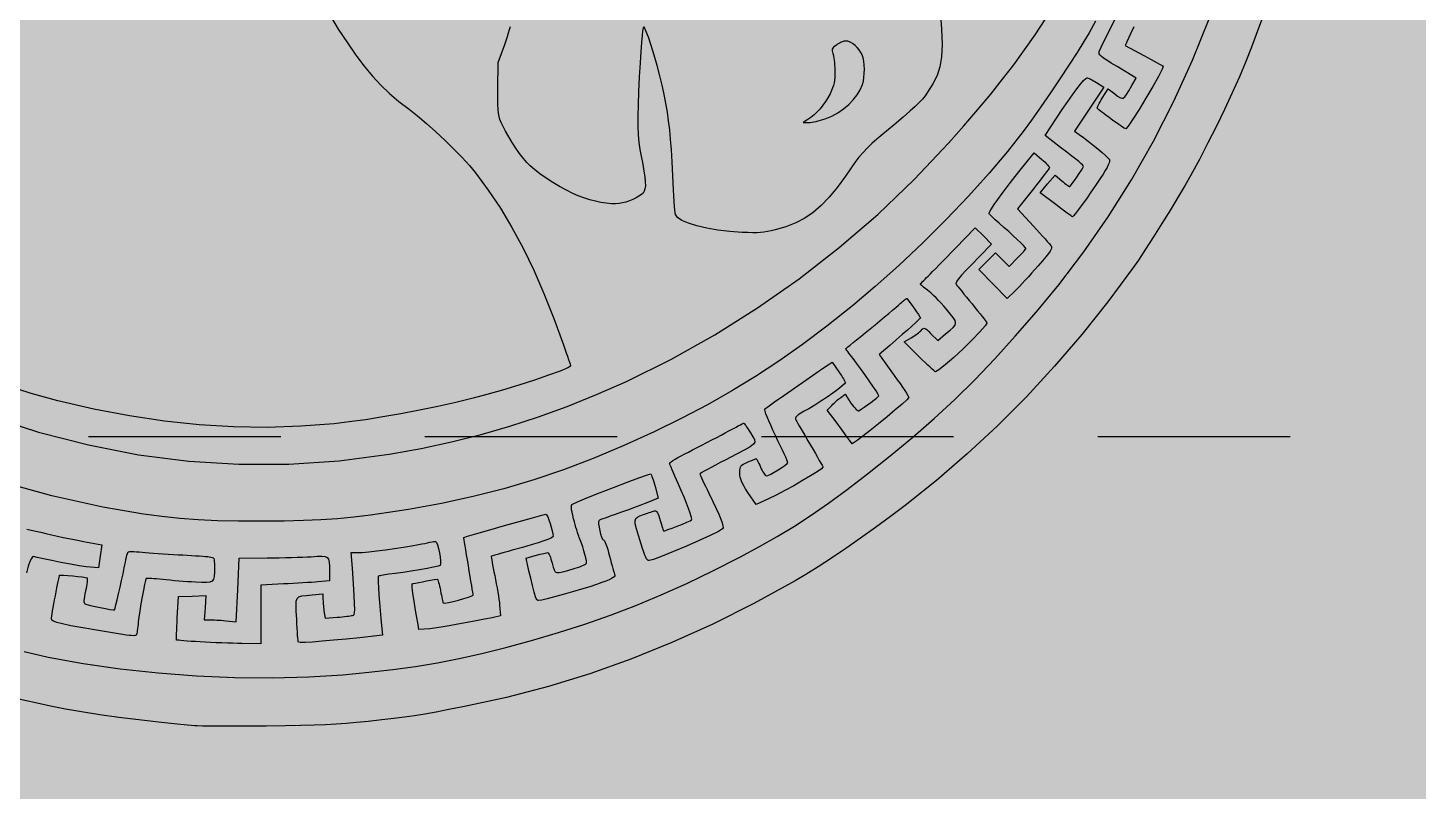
# Model space of a CAD drawing. Header units: inches. Extents: x 0.5 to 16.5, y 0.5 to 10.5.
# Drawn here: x 9.9411 to 10.375, y 8.3894 to 8.6275 of the extents above; entities that cross this region are included whole.
import ezdxf

# ---------------------------------------------------------------- set-up
doc = ezdxf.new("R2010")
doc.units = ezdxf.units.IN
doc.header["$MEASUREMENT"] = 0
for name, color, linetype in [('A-ELEV-FILL', 7, 'Continuous'), ('A-ELEV-HIDN', 7, 'Continuous'), ('A-ELEV-SIGN', 7, 'Continuous')]:
    doc.layers.add(name, color=color, linetype=linetype)

# ---------------------------------------------------------------- blocks, each defined once
blk = doc.blocks.new('THA_MARK')
at = {"layer": 'A-ELEV-SIGN'}
for points in [[(0.45608, -0.1657), (0.45378, -0.17222), (0.45163, -0.17796), (0.44906, -0.18439), (0.44611, -0.19132), (0.44286, -0.19862), (0.43935, -0.20615), (0.43566, -0.21378), (0.43184, -0.22138), (0.42796, -0.22882), (0.42408, -0.23597), (0.42152, -0.24046), (0.41835, -0.24582), (0.41476, -0.25173), (0.41095, -0.25788), (0.40713, -0.26393), (0.4035, -0.26957), (0.40026, -0.27447), (0.39761, -0.27832), (0.38637, -0.2935), (0.37456, -0.3083), (0.36222, -0.32264), (0.34941, -0.33648), (0.33617, -0.34978), (0.32256, -0.36246), (0.30863, -0.37448), (0.29442, -0.38579), (0.28771, -0.39082), (0.28089, -0.39582), (0.27407, -0.40068), (0.26739, -0.40532), (0.26095, -0.40966), (0.25489, -0.41362), (0.24933, -0.4171), (0.24438, -0.42001), (0.22564, -0.43028), (0.20701, -0.4396), (0.18843, -0.448), (0.16984, -0.45551), (0.15119, -0.46215), (0.13242, -0.46794), (0.11347, -0.47291), (0.09427, -0.47708), (0.08729, -0.47844), (0.08142, -0.47953), (0.07632, -0.48043), (0.07165, -0.48118), (0.06707, -0.48184), (0.06225, -0.48245), (0.05685, -0.48307), (0.05054, -0.48376), (0.04532, -0.4843), (0.04058, -0.48473), (0.03601, -0.48507), (0.03128, -0.48532), (0.02607, -0.48552), (0.02006, -0.48566), (0.01293, -0.48577), (0.00435, -0.48586), (-0.00155, -0.48588), (-0.0072, -0.4859), (-0.01247, -0.48591), (-0.01721, -0.4859), (-0.0213, -0.48589), (-0.0246, -0.48587), (-0.02697, -0.48583), (-0.02828, -0.48579), (-0.02828, -0.48579), (-0.03605, -0.48508), (-0.04457, -0.48417), (-0.05349, -0.48312), (-0.06251, -0.48195), (-0.07128, -0.48072), (-0.07947, -0.47947), (-0.08676, -0.47825), (-0.09282, -0.47708), (-0.11212, -0.47275)], [(0.31034, -0.16117), (0.31095, -0.16978), (0.31114, -0.17668), (0.31088, -0.18224), (0.31012, -0.18683), (0.30884, -0.1908), (0.307, -0.19454), (0.30457, -0.1984), (0.30344, -0.19999), (0.30224, -0.20149), (0.3008, -0.20306), (0.29896, -0.20485), (0.29655, -0.20702), (0.2934, -0.20971), (0.28936, -0.2131), (0.28426, -0.21733), (0.28157, -0.21959), (0.27924, -0.22167), (0.27716, -0.22367), (0.27525, -0.2257), (0.2734, -0.22788), (0.27152, -0.23031), (0.26949, -0.23312), (0.26722, -0.2364), (0.2635, -0.24158), (0.2599, -0.246), (0.25632, -0.24975), (0.25266, -0.25288), (0.24882, -0.25548), (0.24472, -0.25761), (0.24025, -0.25935), (0.23532, -0.26077), (0.23348, -0.26121), (0.23183, -0.26155), (0.23027, -0.26181), (0.2287, -0.26197), (0.22703, -0.26207), (0.22516, -0.26208), (0.223, -0.26204), (0.22045, -0.26193), (0.21479, -0.26152), (0.20937, -0.26086), (0.20434, -0.26), (0.19985, -0.25896), (0.19603, -0.25778), (0.19303, -0.2565), (0.19099, -0.25517), (0.19007, -0.25381), (0.18997, -0.25314), (0.18984, -0.2519), (0.1897, -0.25015), (0.18954, -0.24797), (0.18937, -0.24542), (0.18921, -0.24257), (0.18905, -0.23949), (0.18891, -0.23626), (0.18858, -0.22989), (0.18826, -0.22443), (0.18791, -0.21968), (0.1875, -0.21541), (0.18701, -0.2114), (0.18643, -0.20742), (0.18571, -0.20326), (0.18484, -0.19869), (0.18407, -0.19512), (0.18301, -0.19086), (0.18176, -0.18624), (0.18041, -0.18157), (0.17906, -0.17717), (0.1778, -0.17335), (0.17672, -0.17044), (0.17592, -0.16875)], [(0.17568, -0.16862), (0.17544, -0.16918), (0.17519, -0.1705), (0.17494, -0.17267), (0.17466, -0.17577), (0.17436, -0.17987), (0.17404, -0.18507), (0.17368, -0.19144), (0.17333, -0.19824), (0.1731, -0.20415), (0.17299, -0.20928), (0.17301, -0.21374), (0.17317, -0.21766), (0.17346, -0.22116), (0.1739, -0.22434), (0.17447, -0.22734), (0.17525, -0.231), (0.17582, -0.23414), (0.17621, -0.23678), (0.17641, -0.23898), (0.17643, -0.24077), (0.17627, -0.24219), (0.17593, -0.24328), (0.17542, -0.24409), (0.17463, -0.24482), (0.17354, -0.24556), (0.17224, -0.2463), (0.17077, -0.247), (0.1692, -0.24764), (0.1676, -0.24818), (0.16602, -0.2486), (0.16454, -0.24888), (0.16283, -0.249), (0.16085, -0.24894), (0.15865, -0.24872), (0.15626, -0.24833), (0.15375, -0.2478), (0.15117, -0.24712), (0.14856, -0.24632), (0.14598, -0.2454), (0.14345, -0.24429), (0.14059, -0.24285), (0.13752, -0.24114), (0.1344, -0.23926), (0.13136, -0.23729), (0.12853, -0.23533), (0.12605, -0.23346), (0.12408, -0.23176), (0.12264, -0.23028), (0.12106, -0.22839), (0.11938, -0.22619), (0.11767, -0.22376), (0.11599, -0.2212), (0.1144, -0.2186), (0.11296, -0.21604), (0.11175, -0.21363), (0.11101, -0.21203), (0.11045, -0.21067), (0.11005, -0.20937), (0.10978, -0.20792), (0.10962, -0.20615), (0.10953, -0.20384), (0.1095, -0.20082), (0.1095, -0.19688), (0.10957, -0.18492), (0.11262, -0.17672), (0.11327, -0.17489), (0.11386, -0.17313), (0.11438, -0.17145), (0.11482, -0.1699), (0.11518, -0.16849)], [(0.03159, -0.16059), (0.03698, -0.16969), (0.04115, -0.17602), (0.04506, -0.18161), (0.04883, -0.18657), (0.05257, -0.19102), (0.05636, -0.19508), (0.06033, -0.19886), (0.06456, -0.2025), (0.06918, -0.20609), (0.07304, -0.20912), (0.07715, -0.21257), (0.08136, -0.21631), (0.08554, -0.22022), (0.08957, -0.22417), (0.0933, -0.22803), (0.0966, -0.23166), (0.09935, -0.23495), (0.10511, -0.24274), (0.11061, -0.251), (0.11586, -0.25978), (0.1209, -0.26913), (0.12574, -0.27908), (0.13041, -0.28967), (0.13492, -0.30096), (0.1393, -0.31298), (0.13994, -0.31482), (0.14054, -0.31656), (0.14108, -0.31815), (0.14155, -0.31956), (0.14194, -0.32075), (0.14224, -0.32167), (0.14243, -0.32228), (0.14249, -0.32255), (0.14122, -0.32338), (0.13772, -0.32482), (0.13251, -0.32672), (0.12609, -0.3289), (0.11895, -0.3312), (0.1116, -0.33346), (0.10453, -0.33552), (0.09826, -0.3372), (0.09042, -0.33908), (0.08222, -0.3409), (0.07385, -0.34262), (0.06546, -0.34422), (0.05724, -0.34566), (0.04933, -0.34691), (0.04192, -0.34794), (0.03517, -0.34873), (0.02005, -0.3499), (0.00481, -0.35037), (-0.01057, -0.35014), (-0.02611, -0.34919), (-0.04184, -0.34754), (-0.05776, -0.34517), (-0.0739, -0.34209), (-0.09028, -0.33829), (-0.10244, -0.33496), (-0.11452, -0.3311)], [(-0.1219, -0.34511), (-0.0991, -0.35249), (-0.07634, -0.35838), (-0.05359, -0.36278), (-0.03086, -0.36569), (-0.00812, -0.36712), (0.01463, -0.36706), (0.03739, -0.36552), (0.06019, -0.36251), (0.07462, -0.35991), (0.08845, -0.35698), (0.10183, -0.35366), (0.11493, -0.3499), (0.12792, -0.34566), (0.14096, -0.34088), (0.15423, -0.33552), (0.16788, -0.32951), (0.18805, -0.31959), (0.20791, -0.30846), (0.22735, -0.29623), (0.24624, -0.28298), (0.26447, -0.26879), (0.28192, -0.25377), (0.29846, -0.23798), (0.314, -0.22154), (0.32106, -0.21356), (0.32742, -0.20617), (0.33322, -0.1992), (0.33859, -0.19249), (0.34364, -0.18588), (0.34851, -0.1792), (0.35333, -0.17228), (0.35823, -0.16497)], [(0.3808, -0.16606), (0.37788, -0.17136), (0.37555, -0.1753), (0.37244, -0.18029), (0.36873, -0.18604), (0.36462, -0.19228), (0.3603, -0.1987), (0.35595, -0.20503), (0.35176, -0.21097), (0.34793, -0.21624), (0.3409, -0.22529), (0.33254, -0.23514), (0.32314, -0.24552), (0.31299, -0.25614), (0.30236, -0.2667), (0.29155, -0.27693), (0.28083, -0.28653), (0.27049, -0.29521), (0.25878, -0.30444), (0.2477, -0.31277), (0.23699, -0.32034), (0.22641, -0.32732), (0.21572, -0.33386), (0.20467, -0.3401), (0.19301, -0.34622), (0.18049, -0.35236), (0.16641, -0.35879), (0.15271, -0.36454), (0.13923, -0.36966), (0.12578, -0.37419), (0.11219, -0.3782), (0.0983, -0.38174), (0.08392, -0.38485), (0.06889, -0.3876), (0.05983, -0.38906), (0.05166, -0.39023), (0.04405, -0.39116), (0.03667, -0.39186), (0.02916, -0.39236), (0.0212, -0.3927), (0.01244, -0.39289), (0.00254, -0.39297), (-0.00822, -0.39292), (-0.01781, -0.39272), (-0.02657, -0.39233), (-0.03485, -0.39172), (-0.04299, -0.39087), (-0.05132, -0.38973), (-0.06018, -0.38829), (-0.06991, -0.38651), (-0.093, -0.38147), (-0.11532, -0.37526)], [(-0.10555, -0.45213), (-0.09463, -0.4546), (-0.0787, -0.45748), (-0.06198, -0.45986), (-0.04475, -0.46171), (-0.0273, -0.46303), (-0.0099, -0.46379), (0.00716, -0.46398), (0.02361, -0.46358), (0.03916, -0.46258), (0.03916, -0.46258), (0.05095, -0.46147), (0.06183, -0.46024), (0.0721, -0.45882), (0.08205, -0.45716), (0.09199, -0.45521), (0.10222, -0.45291), (0.11303, -0.45022), (0.12473, -0.44706), (0.13702, -0.44349), (0.14893, -0.43968), (0.16057, -0.4356), (0.17207, -0.43118), (0.18357, -0.42639), (0.1952, -0.42116), (0.20709, -0.41545), (0.21936, -0.40921), (0.22821, -0.40449), (0.23635, -0.39989), (0.24409, -0.3952), (0.25174, -0.39022), (0.25961, -0.38473), (0.268, -0.37855), (0.27723, -0.37145), (0.2876, -0.36323), (0.29786, -0.35481), (0.30757, -0.34638), (0.31689, -0.33777), (0.32602, -0.3288), (0.33512, -0.31929), (0.34438, -0.30905), (0.35398, -0.29792), (0.3641, -0.28571), (0.37556, -0.27083), (0.3866, -0.25489), (0.39713, -0.23805), (0.40706, -0.22049), (0.41631, -0.20235), (0.42479, -0.1838), (0.43241, -0.165)], [(0.39813, -0.16869), (0.39666, -0.17186), (0.39427, -0.17723), (0.40268, -0.18173), (0.40439, -0.18263), (0.40599, -0.18349), (0.40746, -0.18429), (0.40877, -0.18499), (0.40986, -0.18558), (0.41071, -0.18605), (0.41128, -0.18637), (0.41153, -0.18651), (0.41105, -0.18792), (0.40933, -0.19124), (0.40674, -0.19581), (0.40369, -0.201), (0.40055, -0.20615), (0.39771, -0.21062), (0.39556, -0.21376), (0.39449, -0.21494), (0.39424, -0.21485), (0.39376, -0.2146), (0.39311, -0.21419), (0.39229, -0.21366), (0.39133, -0.21302), (0.39028, -0.21228), (0.38914, -0.21146), (0.38796, -0.21059), (0.38796, -0.21059), (0.38679, -0.2097), (0.38567, -0.20886), (0.38464, -0.20807), (0.38372, -0.20737), (0.38294, -0.20676), (0.38231, -0.20627), (0.38188, -0.20592), (0.38165, -0.20573), (0.3816, -0.20554), (0.38167, -0.2052), (0.38183, -0.20472), (0.38209, -0.20413), (0.38243, -0.20345), (0.38284, -0.20269), (0.38331, -0.20187), (0.38383, -0.20102), (0.38658, -0.19688), (0.38949, -0.19906), (0.39084, -0.20008), (0.39187, -0.20078), (0.39269, -0.20111), (0.3934, -0.20102), (0.39411, -0.20044), (0.39493, -0.19934), (0.39596, -0.19767), (0.39732, -0.19536), (0.3992, -0.19195), (0.39057, -0.18673), (0.38791, -0.18512), (0.38587, -0.18385), (0.38437, -0.18285), (0.38334, -0.18207), (0.38271, -0.18145), (0.38241, -0.18092), (0.38238, -0.18043), (0.38252, -0.17991), (0.3834, -0.17794), (0.38523, -0.17414), (0.38768, -0.16915), (0.39044, -0.16362)], [(-0.10429, -0.39656), (-0.10237, -0.39698), (-0.10027, -0.39745), (-0.09804, -0.39797), (-0.09567, -0.39853), (-0.09312, -0.39912), (-0.09048, -0.3997), (-0.08782, -0.40028), (-0.08523, -0.40083), (-0.08279, -0.40132), (-0.08058, -0.40176), (-0.07868, -0.4021), (-0.07027, -0.4037), (-0.07107, -0.40885), (-0.07186, -0.41407), (-0.07542, -0.41385), (-0.07746, -0.41362), (-0.08064, -0.41312), (-0.08458, -0.41245), (-0.08885, -0.41167), (-0.09306, -0.41085), (-0.09681, -0.41009), (-0.09969, -0.40944), (-0.10131, -0.40899), (-0.10175, -0.40912), (-0.10228, -0.40986), (-0.10292, -0.41126), (-0.10367, -0.4134), (-0.10457, -0.41631)]]:
    blk.add_lwpolyline(points, dxfattribs=at)
for points in [[(0.25801, -0.21044), (0.26103, -0.20917), (0.26385, -0.20765), (0.26645, -0.20591), (0.26879, -0.20397), (0.27085, -0.20186), (0.27261, -0.19961), (0.27402, -0.19724), (0.27505, -0.19478), (0.27543, -0.19337), (0.27569, -0.19169), (0.27584, -0.18986), (0.27588, -0.18794), (0.2758, -0.18605), (0.27562, -0.18428), (0.27532, -0.18271), (0.27491, -0.18144), (0.27433, -0.18027), (0.27356, -0.17913), (0.27264, -0.17807), (0.27161, -0.17711), (0.27053, -0.1763), (0.26944, -0.17567), (0.2684, -0.17527), (0.26744, -0.17513), (0.267, -0.17516), (0.2665, -0.17527), (0.26595, -0.17543), (0.26538, -0.17565), (0.2648, -0.17592), (0.26423, -0.17623), (0.26368, -0.17657), (0.26316, -0.17694), (0.26244, -0.17751), (0.26189, -0.17799), (0.26151, -0.17841), (0.26128, -0.17881), (0.26118, -0.17921), (0.2612, -0.17965), (0.26134, -0.18017), (0.26157, -0.18078), (0.26173, -0.1813), (0.26188, -0.18201), (0.26201, -0.18287), (0.26214, -0.18387), (0.26224, -0.18497), (0.26233, -0.18614), (0.2624, -0.18734), (0.26244, -0.18854), (0.26244, -0.19028), (0.2624, -0.19175), (0.2623, -0.19301), (0.26211, -0.19415), (0.26183, -0.19525), (0.26144, -0.19638), (0.26092, -0.19763), (0.26026, -0.19906), (0.2593, -0.20086), (0.25822, -0.20261), (0.25703, -0.20428), (0.25577, -0.20586), (0.25443, -0.20732), (0.25304, -0.20864), (0.25162, -0.20981), (0.25018, -0.2108), (0.24801, -0.21211), (0.25069, -0.21211), (0.25132, -0.21207), (0.25209, -0.21197), (0.25297, -0.21181), (0.25394, -0.2116), (0.25496, -0.21135), (0.256, -0.21107), (0.25703, -0.21076), (0.25801, -0.21044)], [(0.36273, -0.24931), (0.35562, -0.24394), (0.35903, -0.23996), (0.36244, -0.23604), (0.36555, -0.23858), (0.36617, -0.23908), (0.36677, -0.23956), (0.36733, -0.23999), (0.36784, -0.24036), (0.36828, -0.24068), (0.36863, -0.24091), (0.36889, -0.24106), (0.36904, -0.24112), (0.36943, -0.24075), (0.37019, -0.23979), (0.3712, -0.23842), (0.37232, -0.23683), (0.37341, -0.23521), (0.37436, -0.23374), (0.37502, -0.23263), (0.37527, -0.23205), (0.37517, -0.23175), (0.37482, -0.23131), (0.37417, -0.23068), (0.3732, -0.22983), (0.37183, -0.22872), (0.37004, -0.22731), (0.36777, -0.22556), (0.36497, -0.22342), (0.35787, -0.21806), (0.36302, -0.21015), (0.36569, -0.20618), (0.36816, -0.2026), (0.37039, -0.19947), (0.37234, -0.19682), (0.37401, -0.19469), (0.37535, -0.19311), (0.37633, -0.19214), (0.37694, -0.19181), (0.37717, -0.19185), (0.37753, -0.19198), (0.37799, -0.19219), (0.37854, -0.19246), (0.37915, -0.19278), (0.37982, -0.19315), (0.38051, -0.19355), (0.38122, -0.19398), (0.38455, -0.19608), (0.37796, -0.20602), (0.37128, -0.21595), (0.37339, -0.21748), (0.37534, -0.21892), (0.37749, -0.22057), (0.37969, -0.22232), (0.38182, -0.22407), (0.38375, -0.2257), (0.38536, -0.22711), (0.38652, -0.2282), (0.38709, -0.22886), (0.38721, -0.22925), (0.38718, -0.22977), (0.38698, -0.23046), (0.3866, -0.23135), (0.38603, -0.23245), (0.38524, -0.23382), (0.38422, -0.23546), (0.38296, -0.23742), (0.38085, -0.24061), (0.37873, -0.24373), (0.37667, -0.24667), (0.37476, -0.24933), (0.37309, -0.25158), (0.37172, -0.25333), (0.37075, -0.25444), (0.37027, -0.25482), (0.37004, -0.25469), (0.36955, -0.25435), (0.36882, -0.25383), (0.36788, -0.25315), (0.36678, -0.25234), (0.36553, -0.25142), (0.36417, -0.2504), (0.36273, -0.24931)], [(0.3343, -0.28535), (0.32777, -0.27883), (0.33162, -0.27505), (0.33539, -0.27128), (0.33851, -0.27433), (0.34162, -0.27737), (0.3454, -0.27353), (0.34616, -0.27275), (0.34687, -0.27201), (0.34751, -0.27131), (0.34807, -0.27069), (0.34853, -0.27015), (0.34887, -0.26972), (0.34909, -0.26941), (0.34917, -0.26925), (0.34889, -0.26878), (0.3481, -0.26789), (0.34688, -0.26666), (0.3453, -0.26516), (0.34345, -0.26345), (0.3414, -0.2616), (0.33921, -0.2597), (0.33698, -0.2578), (0.33608, -0.25701), (0.33524, -0.25626), (0.33448, -0.25554), (0.33381, -0.25489), (0.33326, -0.25431), (0.33284, -0.25383), (0.33258, -0.25346), (0.33249, -0.25323), (0.33276, -0.25252), (0.33354, -0.2512), (0.33477, -0.24934), (0.33641, -0.24702), (0.33841, -0.24429), (0.34072, -0.24124), (0.34328, -0.23794), (0.34605, -0.23445), (0.35294, -0.22589), (0.35649, -0.22893), (0.3572, -0.22955), (0.35786, -0.23015), (0.35845, -0.23072), (0.35896, -0.23124), (0.35937, -0.23169), (0.35967, -0.23207), (0.35985, -0.23237), (0.3599, -0.23256), (0.3597, -0.23285), (0.35924, -0.23349), (0.35855, -0.23442), (0.35765, -0.23561), (0.35657, -0.23703), (0.35535, -0.23863), (0.35401, -0.24037), (0.35257, -0.2422), (0.3454, -0.25127), (0.35257, -0.2591), (0.35402, -0.26069), (0.35541, -0.26221), (0.35671, -0.26363), (0.35788, -0.26493), (0.35889, -0.26606), (0.3597, -0.26698), (0.36029, -0.26767), (0.36062, -0.26809), (0.36084, -0.26849), (0.36087, -0.26898), (0.36066, -0.26961), (0.36019, -0.27045), (0.3594, -0.27156), (0.35826, -0.27301), (0.35672, -0.27485), (0.35475, -0.27716), (0.3533, -0.27879), (0.3518, -0.28045), (0.3503, -0.2821), (0.34885, -0.28367), (0.34748, -0.28514), (0.34623, -0.28645), (0.34516, -0.28755), (0.34431, -0.2884), (0.34075, -0.29188), (0.3343, -0.28535)], [(0.30073, -0.31835), (0.29398, -0.3116), (0.29717, -0.30972), (0.29783, -0.30929), (0.29851, -0.30885), (0.29917, -0.30839), (0.2998, -0.30794), (0.30039, -0.3075), (0.3009, -0.30709), (0.30134, -0.30671), (0.30167, -0.30638), (0.30213, -0.30591), (0.30251, -0.30559), (0.30287, -0.30544), (0.30325, -0.30548), (0.30372, -0.30573), (0.30431, -0.30621), (0.30508, -0.30693), (0.30609, -0.3079), (0.30921, -0.31095), (0.31276, -0.30798), (0.31474, -0.30632), (0.31615, -0.30504), (0.31701, -0.30398), (0.3173, -0.303), (0.31705, -0.30193), (0.31624, -0.30062), (0.31488, -0.29892), (0.31298, -0.29666), (0.31188, -0.29537), (0.31073, -0.29408), (0.30955, -0.29283), (0.30839, -0.29163), (0.30728, -0.29054), (0.30625, -0.28958), (0.30533, -0.28878), (0.30457, -0.28818), (0.30391, -0.2877), (0.30329, -0.28723), (0.30274, -0.28679), (0.30226, -0.28639), (0.30186, -0.28605), (0.30156, -0.28576), (0.30137, -0.28555), (0.30131, -0.28542), (0.30137, -0.2853), (0.30157, -0.28505), (0.30189, -0.28469), (0.30231, -0.28424), (0.30282, -0.2837), (0.30342, -0.28311), (0.30407, -0.28247), (0.30479, -0.2818), (0.30566, -0.28092), (0.30683, -0.27974), (0.30824, -0.27831), (0.30984, -0.27668), (0.31159, -0.27489), (0.31343, -0.273), (0.31532, -0.27105), (0.31719, -0.26911), (0.32618, -0.25983), (0.32988, -0.26352), (0.33358, -0.26722), (0.32814, -0.27281), (0.32464, -0.27646), (0.32196, -0.27929), (0.32, -0.28141), (0.31866, -0.28295), (0.31786, -0.28402), (0.31748, -0.28475), (0.31743, -0.28525), (0.31762, -0.28564), (0.31791, -0.28601), (0.31843, -0.28666), (0.31914, -0.28754), (0.32003, -0.28864), (0.32106, -0.28991), (0.32221, -0.29132), (0.32344, -0.29283), (0.32473, -0.29442), (0.32603, -0.29597), (0.32725, -0.29747), (0.32837, -0.29886), (0.32935, -0.30012), (0.33018, -0.3012), (0.33083, -0.30207), (0.33127, -0.3027), (0.33147, -0.30305), (0.33069, -0.3044), (0.32828, -0.30711), (0.32477, -0.31071), (0.32064, -0.3147), (0.31641, -0.31862), (0.31258, -0.32199), (0.30965, -0.32433), (0.30812, -0.32516), (0.30785, -0.325), (0.30733, -0.32459), (0.3066, -0.32395), (0.30567, -0.32311), (0.3046, -0.32211), (0.30339, -0.32096), (0.30209, -0.3197), (0.30073, -0.31835)], [(0.2686, -0.35555), (0.26818, -0.35496), (0.26764, -0.3542), (0.26699, -0.35331), (0.26627, -0.3523), (0.26549, -0.35122), (0.26467, -0.3501), (0.26384, -0.34897), (0.26302, -0.34786), (0.25903, -0.34257), (0.26113, -0.34039), (0.26159, -0.33991), (0.2621, -0.33942), (0.26264, -0.33891), (0.26318, -0.33842), (0.26372, -0.33794), (0.26423, -0.3375), (0.2647, -0.3371), (0.26512, -0.33677), (0.26708, -0.33539), (0.26976, -0.33938), (0.27035, -0.34018), (0.27093, -0.34091), (0.27147, -0.34154), (0.27197, -0.34207), (0.27242, -0.34248), (0.2728, -0.34275), (0.2731, -0.34288), (0.27331, -0.34286), (0.27444, -0.34217), (0.27581, -0.34124), (0.27732, -0.34018), (0.27883, -0.33908), (0.28023, -0.33802), (0.28138, -0.33712), (0.28216, -0.33645), (0.28245, -0.33611), (0.2821, -0.3354), (0.28116, -0.33387), (0.27975, -0.33173), (0.27802, -0.3292), (0.27611, -0.32646), (0.27416, -0.32372), (0.27231, -0.32119), (0.2707, -0.31907), (0.27002, -0.31822), (0.26939, -0.31741), (0.26882, -0.31667), (0.26834, -0.31602), (0.26794, -0.31547), (0.26765, -0.31504), (0.26748, -0.31476), (0.26744, -0.31465), (0.26769, -0.31444), (0.26835, -0.3139), (0.26937, -0.31305), (0.27072, -0.31195), (0.27235, -0.31062), (0.27421, -0.3091), (0.27626, -0.30743), (0.27846, -0.30566), (0.28071, -0.30383), (0.28292, -0.30202), (0.28502, -0.30028), (0.28697, -0.29866), (0.2887, -0.2972), (0.29017, -0.29595), (0.29132, -0.29496), (0.2921, -0.29427), (0.29266, -0.29377), (0.29319, -0.29332), (0.29369, -0.29291), (0.29414, -0.29257), (0.29452, -0.29229), (0.29482, -0.29209), (0.29503, -0.29197), (0.29514, -0.29195), (0.29568, -0.29262), (0.2965, -0.29372), (0.29751, -0.29508), (0.29858, -0.29656), (0.2996, -0.29801), (0.30047, -0.29926), (0.30108, -0.30017), (0.30131, -0.30058), (0.30105, -0.30098), (0.3003, -0.30177), (0.2991, -0.30292), (0.29747, -0.30441), (0.29545, -0.30622), (0.29308, -0.3083), (0.29037, -0.31064), (0.28738, -0.3132), (0.28252, -0.31726), (0.28941, -0.32683), (0.29078, -0.32875), (0.29206, -0.33056), (0.2932, -0.33222), (0.29419, -0.33368), (0.295, -0.33492), (0.2956, -0.33589), (0.29597, -0.33654), (0.29608, -0.33684), (0.29515, -0.33785), (0.29296, -0.33983), (0.28986, -0.3425), (0.28618, -0.34558), (0.28226, -0.34877), (0.27845, -0.35181), (0.27509, -0.3544), (0.27252, -0.35627), (0.27027, -0.35787), (0.2686, -0.35555)], [(0.22299, -0.37991), (0.22196, -0.37832), (0.22114, -0.37697), (0.2205, -0.37582), (0.22003, -0.37481), (0.21971, -0.37388), (0.2195, -0.37299), (0.21939, -0.37207), (0.21936, -0.37107), (0.21937, -0.36996), (0.21943, -0.3691), (0.21956, -0.36845), (0.21982, -0.36793), (0.22023, -0.3675), (0.22083, -0.36711), (0.22167, -0.3667), (0.22277, -0.36621), (0.22347, -0.36591), (0.22414, -0.36563), (0.22476, -0.36537), (0.22532, -0.36513), (0.2258, -0.36492), (0.22619, -0.36475), (0.22646, -0.36462), (0.22661, -0.36454), (0.22673, -0.36459), (0.2269, -0.36479), (0.22713, -0.36513), (0.22739, -0.36559), (0.22769, -0.36616), (0.22802, -0.36682), (0.22836, -0.36757), (0.22872, -0.36838), (0.22908, -0.36918), (0.22944, -0.36992), (0.2298, -0.3706), (0.23015, -0.37119), (0.23048, -0.37168), (0.23078, -0.37205), (0.23104, -0.37229), (0.23125, -0.37237), (0.23205, -0.37215), (0.23335, -0.37154), (0.23495, -0.37068), (0.23668, -0.36966), (0.23834, -0.36861), (0.23976, -0.36763), (0.24075, -0.36684), (0.24112, -0.36635), (0.241, -0.36596), (0.24067, -0.36515), (0.24015, -0.36397), (0.23947, -0.36245), (0.23864, -0.36066), (0.23769, -0.35864), (0.23665, -0.35644), (0.23553, -0.3541), (0.23437, -0.35166), (0.23334, -0.34941), (0.23245, -0.3474), (0.23172, -0.34565), (0.23116, -0.3442), (0.23079, -0.34308), (0.23062, -0.34233), (0.23067, -0.34199), (0.23202, -0.34102), (0.2351, -0.33885), (0.23937, -0.33587), (0.24427, -0.33245), (0.24927, -0.32898), (0.25382, -0.32583), (0.25738, -0.3234), (0.25939, -0.32204), (0.26128, -0.32081), (0.26425, -0.32516), (0.26486, -0.32605), (0.26542, -0.3269), (0.26592, -0.3277), (0.26636, -0.32842), (0.26672, -0.32904), (0.26699, -0.32954), (0.26716, -0.3299), (0.26722, -0.33009), (0.26679, -0.33071), (0.26561, -0.33177), (0.2638, -0.33318), (0.26153, -0.33484), (0.25893, -0.33664), (0.25615, -0.33849), (0.25333, -0.34028), (0.25062, -0.34191), (0.24857, -0.34308), (0.24701, -0.34401), (0.24588, -0.34474), (0.24514, -0.34532), (0.24472, -0.34581), (0.24458, -0.34626), (0.24465, -0.34671), (0.24489, -0.34721), (0.24516, -0.34772), (0.24564, -0.34858), (0.2463, -0.34973), (0.24712, -0.35114), (0.24806, -0.35276), (0.24911, -0.35455), (0.25024, -0.35646), (0.25141, -0.35845), (0.25255, -0.36039), (0.25361, -0.36221), (0.25457, -0.36388), (0.25541, -0.36535), (0.2561, -0.36657), (0.25663, -0.36751), (0.25696, -0.36813), (0.25707, -0.36838), (0.25635, -0.36916), (0.25438, -0.37056), (0.25144, -0.37241), (0.24782, -0.37456), (0.24381, -0.37685), (0.23969, -0.37909), (0.23575, -0.38113), (0.23227, -0.38281), (0.22669, -0.38535), (0.22299, -0.37991)], [(0.17455, -0.40341), (0.17328, -0.39936), (0.17239, -0.39635), (0.17188, -0.3942), (0.17177, -0.39272), (0.17208, -0.39173), (0.17281, -0.39106), (0.17399, -0.39051), (0.17563, -0.38992), (0.1765, -0.38962), (0.17735, -0.38933), (0.17815, -0.38906), (0.1789, -0.38881), (0.17956, -0.38858), (0.18012, -0.3884), (0.18056, -0.38826), (0.18086, -0.38818), (0.1811, -0.3882), (0.18136, -0.38837), (0.18163, -0.38869), (0.18191, -0.38917), (0.1822, -0.3898), (0.18251, -0.39058), (0.18283, -0.39151), (0.18318, -0.3926), (0.18344, -0.39353), (0.1837, -0.39441), (0.18394, -0.39521), (0.18416, -0.39592), (0.18434, -0.39651), (0.1845, -0.39697), (0.18462, -0.39727), (0.1847, -0.39739), (0.18529, -0.39726), (0.1867, -0.39677), (0.18868, -0.39604), (0.19094, -0.39516), (0.19323, -0.39425), (0.19525, -0.39341), (0.19676, -0.39276), (0.19746, -0.39239), (0.19751, -0.39187), (0.19728, -0.3908), (0.19681, -0.38923), (0.19609, -0.38722), (0.19517, -0.38482), (0.19405, -0.38209), (0.19275, -0.37908), (0.1913, -0.37585), (0.19053, -0.37412), (0.18981, -0.37247), (0.18916, -0.37096), (0.18859, -0.36961), (0.18812, -0.36846), (0.18776, -0.36754), (0.18753, -0.3669), (0.18745, -0.36657), (0.18763, -0.36635), (0.18813, -0.36597), (0.18892, -0.36546), (0.18997, -0.36483), (0.19123, -0.36411), (0.19269, -0.36331), (0.19429, -0.36245), (0.19601, -0.36157), (0.19788, -0.36063), (0.19994, -0.35957), (0.20214, -0.35844), (0.20441, -0.35727), (0.20666, -0.35609), (0.20884, -0.35494), (0.21087, -0.35385), (0.21269, -0.35286), (0.21434, -0.35197), (0.21589, -0.35113), (0.21731, -0.35038), (0.21856, -0.34973), (0.21961, -0.34919), (0.22042, -0.34879), (0.22095, -0.34853), (0.22117, -0.34844), (0.22128, -0.34853), (0.22149, -0.3488), (0.22178, -0.34921), (0.22214, -0.34976), (0.22258, -0.35041), (0.22306, -0.35116), (0.22359, -0.35199), (0.22415, -0.35286), (0.22524, -0.35463), (0.22595, -0.35595), (0.22611, -0.35703), (0.22554, -0.35805), (0.22409, -0.35919), (0.22158, -0.36063), (0.21783, -0.36257), (0.21269, -0.36519), (0.21039, -0.36639), (0.20824, -0.36753), (0.20629, -0.36857), (0.2046, -0.3695), (0.20319, -0.37029), (0.20214, -0.37091), (0.20147, -0.37135), (0.20123, -0.37157), (0.20131, -0.37187), (0.20155, -0.37245), (0.20192, -0.3733), (0.20241, -0.37437), (0.203, -0.37564), (0.20368, -0.37707), (0.20443, -0.37863), (0.20522, -0.38028), (0.20702, -0.38396), (0.20852, -0.38713), (0.20972, -0.3898), (0.21063, -0.39201), (0.21126, -0.39375), (0.21162, -0.39506), (0.2117, -0.39595), (0.21153, -0.39645), (0.20969, -0.39756), (0.20591, -0.39942), (0.20082, -0.40175), (0.19506, -0.40428), (0.18927, -0.40672), (0.18409, -0.40881), (0.18015, -0.41026), (0.1781, -0.4108), (0.17773, -0.41073), (0.17737, -0.41047), (0.17701, -0.40999), (0.17662, -0.40928), (0.1762, -0.4083), (0.17572, -0.40701), (0.17518, -0.40539), (0.17455, -0.40341)], [(0.12698, -0.42835), (0.12662, -0.42731), (0.12601, -0.42511), (0.12523, -0.42213), (0.12438, -0.41879), (0.12357, -0.41548), (0.1229, -0.4126), (0.12245, -0.41054), (0.12234, -0.40972), (0.12281, -0.40952), (0.12387, -0.4092), (0.12535, -0.40879), (0.12704, -0.40834), (0.12875, -0.40791), (0.1303, -0.40753), (0.13149, -0.40728), (0.13212, -0.40718), (0.13231, -0.40728), (0.13252, -0.40756), (0.13277, -0.40801), (0.13303, -0.40859), (0.13331, -0.4093), (0.13359, -0.41012), (0.13388, -0.41101), (0.13416, -0.41197), (0.13461, -0.41375), (0.135, -0.41503), (0.13547, -0.41585), (0.13619, -0.41625), (0.13729, -0.41626), (0.13895, -0.41591), (0.14131, -0.41524), (0.14453, -0.41429), (0.14571, -0.41393), (0.14675, -0.41358), (0.14764, -0.41324), (0.14839, -0.41291), (0.14897, -0.41259), (0.1494, -0.41229), (0.14966, -0.41201), (0.14975, -0.41175), (0.14965, -0.4109), (0.1494, -0.40963), (0.14902, -0.40807), (0.14854, -0.40635), (0.14801, -0.40458), (0.14745, -0.4029), (0.14691, -0.40142), (0.14641, -0.40029), (0.14619, -0.39972), (0.14592, -0.39895), (0.14561, -0.39801), (0.14528, -0.39694), (0.14492, -0.39576), (0.14456, -0.39452), (0.14421, -0.39324), (0.14387, -0.39195), (0.14346, -0.39025), (0.14316, -0.38886), (0.14296, -0.38775), (0.14286, -0.38689), (0.14285, -0.38624), (0.14293, -0.38577), (0.14311, -0.38544), (0.14336, -0.38521), (0.1456, -0.38414), (0.14993, -0.38234), (0.15561, -0.38007), (0.16192, -0.37762), (0.16813, -0.37526), (0.17352, -0.37327), (0.17735, -0.37192), (0.1789, -0.3715), (0.17903, -0.37171), (0.17921, -0.37211), (0.17943, -0.37268), (0.17969, -0.37339), (0.17996, -0.37422), (0.18025, -0.37515), (0.18055, -0.37616), (0.18086, -0.37723), (0.18223, -0.38245), (0.17708, -0.38463), (0.17586, -0.38511), (0.17441, -0.38566), (0.17278, -0.38627), (0.17103, -0.38692), (0.16921, -0.38758), (0.16738, -0.38825), (0.16558, -0.38889), (0.16389, -0.38949), (0.16229, -0.39003), (0.16077, -0.39055), (0.15937, -0.39105), (0.15812, -0.39151), (0.15707, -0.3919), (0.15624, -0.39223), (0.15567, -0.39247), (0.1554, -0.3926), (0.15522, -0.39319), (0.15523, -0.39428), (0.1554, -0.3957), (0.1557, -0.39726), (0.15608, -0.39879), (0.15651, -0.40011), (0.15695, -0.40103), (0.15736, -0.40138), (0.15758, -0.40151), (0.15785, -0.40191), (0.15817, -0.40255), (0.15853, -0.40342), (0.15892, -0.40449), (0.15933, -0.40575), (0.15975, -0.40719), (0.16019, -0.40877), (0.16059, -0.41031), (0.16098, -0.41177), (0.16134, -0.41315), (0.16168, -0.41439), (0.16197, -0.41548), (0.16221, -0.41636), (0.16239, -0.41702), (0.16251, -0.4174), (0.16252, -0.41776), (0.1623, -0.41812), (0.16182, -0.41852), (0.16105, -0.41896), (0.15995, -0.41948), (0.15848, -0.42008), (0.15661, -0.42078), (0.15431, -0.42161), (0.15118, -0.42265), (0.14741, -0.42383), (0.1433, -0.42504), (0.13914, -0.42622), (0.13524, -0.42729), (0.13188, -0.42815), (0.12937, -0.42872), (0.12799, -0.42893), (0.12785, -0.42892), (0.12771, -0.42888), (0.12757, -0.42883), (0.12743, -0.42875), (0.1273, -0.42866), (0.12718, -0.42857), (0.12707, -0.42846), (0.12698, -0.42835)], [(0.07324, -0.43974), (0.07255, -0.43586), (0.07196, -0.43234), (0.07146, -0.42924), (0.07107, -0.4266), (0.07078, -0.42444), (0.07061, -0.42283), (0.07056, -0.4218), (0.07063, -0.42139), (0.0711, -0.42125), (0.07212, -0.42102), (0.07356, -0.42072), (0.07527, -0.42039), (0.0771, -0.42004), (0.07891, -0.41971), (0.08055, -0.41943), (0.08187, -0.41922), (0.08202, -0.41932), (0.0822, -0.41962), (0.0824, -0.4201), (0.08261, -0.42074), (0.08283, -0.42151), (0.08305, -0.4224), (0.08327, -0.42338), (0.08347, -0.42444), (0.08366, -0.42553), (0.08384, -0.42654), (0.08402, -0.42747), (0.08418, -0.42829), (0.08433, -0.42898), (0.08446, -0.42951), (0.08456, -0.42986), (0.08463, -0.43002), (0.08538, -0.43007), (0.087, -0.42981), (0.0892, -0.42934), (0.09166, -0.42873), (0.0941, -0.42806), (0.09621, -0.42741), (0.0977, -0.42685), (0.09826, -0.42647), (0.09821, -0.42603), (0.09808, -0.42513), (0.09788, -0.42382), (0.09761, -0.42215), (0.09728, -0.42019), (0.09691, -0.41798), (0.09651, -0.41559), (0.09608, -0.41305), (0.09564, -0.41053), (0.09524, -0.40816), (0.09488, -0.40601), (0.09458, -0.40412), (0.09434, -0.40254), (0.09417, -0.40135), (0.09407, -0.40058), (0.09405, -0.40029), (0.09574, -0.39973), (0.09993, -0.39849), (0.10579, -0.3968), (0.11249, -0.3949), (0.11922, -0.39301), (0.12514, -0.39137), (0.12942, -0.39021), (0.13125, -0.38978), (0.13162, -0.39011), (0.1321, -0.39101), (0.13264, -0.39233), (0.13319, -0.39392), (0.1337, -0.39561), (0.13412, -0.39727), (0.13441, -0.39873), (0.13452, -0.39985), (0.13428, -0.4002), (0.13353, -0.40064), (0.13222, -0.40119), (0.13033, -0.40187), (0.1278, -0.40269), (0.12461, -0.40367), (0.12069, -0.40482), (0.11603, -0.40616), (0.11414, -0.4067), (0.11237, -0.4072), (0.11075, -0.40765), (0.10934, -0.40806), (0.10816, -0.4084), (0.10726, -0.40866), (0.10667, -0.40884), (0.10645, -0.40892), (0.10646, -0.40912), (0.10654, -0.40965), (0.10668, -0.41046), (0.10687, -0.41153), (0.10711, -0.41282), (0.10739, -0.41428), (0.10771, -0.4159), (0.10805, -0.41762), (0.1084, -0.41944), (0.10876, -0.42133), (0.1091, -0.42323), (0.10942, -0.42509), (0.10971, -0.42686), (0.10996, -0.42847), (0.11016, -0.42988), (0.1103, -0.43104), (0.11073, -0.4359), (0.10689, -0.43677), (0.10349, -0.43746), (0.09962, -0.4382), (0.09551, -0.43896), (0.09135, -0.43969), (0.08737, -0.44037), (0.08376, -0.44096), (0.08075, -0.44141), (0.07854, -0.4417), (0.07368, -0.44213), (0.07324, -0.43974)], [(0.01893, -0.44786), (0.01886, -0.44758), (0.01878, -0.44692), (0.01869, -0.44594), (0.01859, -0.44466), (0.01849, -0.44314), (0.01839, -0.44141), (0.01829, -0.43951), (0.0182, -0.43749), (0.01798, -0.4338), (0.01786, -0.4311), (0.01796, -0.42922), (0.01836, -0.42799), (0.01919, -0.42726), (0.02053, -0.42684), (0.02248, -0.42659), (0.02516, -0.42632), (0.03009, -0.42589), (0.03009, -0.42799), (0.0301, -0.42851), (0.03013, -0.42912), (0.03017, -0.4298), (0.03023, -0.43054), (0.0303, -0.4313), (0.03037, -0.43208), (0.03045, -0.43284), (0.03053, -0.43358), (0.03104, -0.43698), (0.03655, -0.43655), (0.03769, -0.43644), (0.03881, -0.43632), (0.03988, -0.4362), (0.04086, -0.43609), (0.04174, -0.43597), (0.04248, -0.43586), (0.04306, -0.43577), (0.04344, -0.43568), (0.04391, -0.43552), (0.04425, -0.4352), (0.04446, -0.43444), (0.04453, -0.43295), (0.04446, -0.43047), (0.04425, -0.42671), (0.04391, -0.42141), (0.04344, -0.41429), (0.04293, -0.40718), (0.04576, -0.40718), (0.04791, -0.40709), (0.0509, -0.40683), (0.0545, -0.40643), (0.05848, -0.40594), (0.0626, -0.40537), (0.06663, -0.40476), (0.07035, -0.40415), (0.07353, -0.40355), (0.07493, -0.40326), (0.07626, -0.40299), (0.07751, -0.40274), (0.07863, -0.40253), (0.07959, -0.40235), (0.08036, -0.40222), (0.08092, -0.40213), (0.08122, -0.4021), (0.08163, -0.40254), (0.08209, -0.40369), (0.08254, -0.40534), (0.08294, -0.40725), (0.08326, -0.40921), (0.08344, -0.41097), (0.08345, -0.41233), (0.08325, -0.41305), (0.08234, -0.41336), (0.08031, -0.41383), (0.07741, -0.4144), (0.07395, -0.41502), (0.07019, -0.41565), (0.06642, -0.41622), (0.06292, -0.41671), (0.05997, -0.41704), (0.05906, -0.41716), (0.0582, -0.41728), (0.05741, -0.41741), (0.05671, -0.41754), (0.05611, -0.41767), (0.05565, -0.41779), (0.05533, -0.41789), (0.05518, -0.41798), (0.05513, -0.41874), (0.05517, -0.42052), (0.05529, -0.42312), (0.05547, -0.42629), (0.05572, -0.42981), (0.056, -0.43346), (0.05631, -0.43702), (0.05664, -0.44025), (0.05707, -0.44467), (0.05323, -0.44511), (0.04685, -0.44581), (0.04069, -0.44644), (0.03493, -0.44699), (0.02977, -0.44743), (0.02539, -0.44776), (0.022, -0.44795), (0.01978, -0.44799), (0.01893, -0.44786)], [(-0.06273, -0.44409), (-0.07186, -0.44255), (-0.07899, -0.44132), (-0.08435, -0.44035), (-0.08818, -0.43957), (-0.09074, -0.43893), (-0.09226, -0.43837), (-0.09299, -0.43784), (-0.09318, -0.43727), (-0.09314, -0.4368), (-0.09303, -0.436), (-0.09286, -0.43492), (-0.09263, -0.43359), (-0.09236, -0.43207), (-0.09205, -0.4304), (-0.09172, -0.42861), (-0.09137, -0.42676), (-0.091, -0.42493), (-0.09066, -0.42322), (-0.09035, -0.42166), (-0.09008, -0.4203), (-0.08986, -0.41916), (-0.0897, -0.41828), (-0.08959, -0.41771), (-0.08956, -0.41748), (-0.08904, -0.41738), (-0.08768, -0.41741), (-0.08574, -0.41754), (-0.0835, -0.41774), (-0.08124, -0.41798), (-0.07922, -0.41824), (-0.07772, -0.41849), (-0.07701, -0.41871), (-0.07693, -0.41892), (-0.0769, -0.41933), (-0.07692, -0.41991), (-0.07699, -0.42063), (-0.0771, -0.42148), (-0.07725, -0.42242), (-0.07744, -0.42344), (-0.07766, -0.42451), (-0.07798, -0.42595), (-0.07821, -0.42714), (-0.07836, -0.4281), (-0.07844, -0.42886), (-0.07843, -0.42944), (-0.07835, -0.42987), (-0.07819, -0.43018), (-0.07796, -0.43038), (-0.0771, -0.4307), (-0.07548, -0.43114), (-0.07336, -0.43164), (-0.071, -0.43214), (-0.06868, -0.4326), (-0.06665, -0.43295), (-0.06518, -0.43315), (-0.06454, -0.43314), (-0.0643, -0.43247), (-0.06388, -0.43091), (-0.06332, -0.42867), (-0.06268, -0.42594), (-0.06199, -0.42292), (-0.06131, -0.4198), (-0.06067, -0.41679), (-0.06012, -0.41407), (-0.05987, -0.41273), (-0.05961, -0.41147), (-0.05936, -0.4103), (-0.05911, -0.40925), (-0.05888, -0.40836), (-0.05868, -0.40765), (-0.05851, -0.40715), (-0.05838, -0.40689), (-0.0581, -0.4068), (-0.05755, -0.40674), (-0.05677, -0.40672), (-0.05578, -0.40673), (-0.05463, -0.40677), (-0.05334, -0.40685), (-0.05194, -0.40696), (-0.05047, -0.40711), (-0.04879, -0.40727), (-0.04685, -0.40744), (-0.04471, -0.40761), (-0.04245, -0.40777), (-0.04013, -0.40792), (-0.03782, -0.40805), (-0.03558, -0.40817), (-0.0335, -0.40827), (-0.03154, -0.40838), (-0.02961, -0.40848), (-0.02777, -0.40859), (-0.02605, -0.40869), (-0.02452, -0.40879), (-0.02322, -0.40889), (-0.02221, -0.40898), (-0.02154, -0.40906), (-0.02077, -0.40919), (-0.0202, -0.40934), (-0.01978, -0.40956), (-0.01951, -0.4099), (-0.01934, -0.41042), (-0.01925, -0.41117), (-0.01922, -0.4122), (-0.01922, -0.41356), (-0.01922, -0.41611), (-0.01931, -0.41799), (-0.0196, -0.41931), (-0.02019, -0.42015), (-0.0212, -0.42061), (-0.02273, -0.42077), (-0.02491, -0.42074), (-0.02785, -0.42059), (-0.02953, -0.4205), (-0.03138, -0.42038), (-0.03334, -0.42025), (-0.03535, -0.4201), (-0.03735, -0.41994), (-0.03927, -0.41977), (-0.04105, -0.4196), (-0.04264, -0.41943), (-0.0441, -0.41928), (-0.04547, -0.41915), (-0.04672, -0.41905), (-0.04782, -0.41897), (-0.04873, -0.41893), (-0.04944, -0.41891), (-0.04991, -0.41894), (-0.05011, -0.419), (-0.05041, -0.41981), (-0.05086, -0.42162), (-0.0514, -0.42417), (-0.05198, -0.42719), (-0.05255, -0.43042), (-0.05307, -0.43358), (-0.05348, -0.43641), (-0.05373, -0.43865), (-0.05385, -0.4397), (-0.05396, -0.44071), (-0.05408, -0.44166), (-0.05421, -0.44252), (-0.05433, -0.44327), (-0.05445, -0.44388), (-0.05457, -0.44433), (-0.05468, -0.4446), (-0.05489, -0.44476), (-0.05531, -0.44485), (-0.05596, -0.44489), (-0.05683, -0.44486), (-0.05793, -0.44477), (-0.05928, -0.44461), (-0.06087, -0.44438), (-0.06273, -0.44409)], [(-0.02567, -0.44772), (-0.02777, -0.44758), (-0.02973, -0.44745), (-0.03152, -0.44732), (-0.03309, -0.4472), (-0.0344, -0.44709), (-0.03541, -0.44699), (-0.03607, -0.44691), (-0.03633, -0.44685), (-0.03637, -0.44662), (-0.03639, -0.44602), (-0.03638, -0.44509), (-0.03635, -0.44386), (-0.0363, -0.44239), (-0.03623, -0.44072), (-0.03614, -0.43888), (-0.03604, -0.43691), (-0.03553, -0.42712), (-0.0293, -0.4269), (-0.02306, -0.42669), (-0.02342, -0.4322), (-0.02379, -0.43764), (-0.02132, -0.43764), (-0.02072, -0.43765), (-0.01997, -0.43767), (-0.01911, -0.43772), (-0.01816, -0.43777), (-0.01715, -0.43784), (-0.01611, -0.43791), (-0.01507, -0.43799), (-0.01407, -0.43807), (-0.00928, -0.43858), (-0.00863, -0.42415), (-0.00798, -0.40972), (0.00471, -0.40964), (0.00741, -0.40961), (0.01021, -0.40955), (0.01303, -0.40949), (0.01581, -0.40941), (0.01845, -0.40932), (0.02087, -0.40924), (0.02299, -0.40915), (0.02473, -0.40906), (0.02752, -0.40888), (0.0296, -0.40882), (0.03107, -0.40896), (0.03204, -0.40941), (0.03262, -0.41024), (0.0329, -0.41155), (0.03299, -0.41343), (0.03299, -0.41595), (0.03299, -0.42001), (0.02777, -0.42045), (0.0265, -0.42056), (0.02491, -0.42069), (0.02305, -0.42082), (0.021, -0.42095), (0.01882, -0.42107), (0.01657, -0.42119), (0.01431, -0.4213), (0.01211, -0.42139), (0.00181, -0.4219), (0.00181, -0.43517), (0.00181, -0.44851), (-0.00674, -0.44844), (-0.00865, -0.4484), (-0.01085, -0.44834), (-0.01326, -0.44826), (-0.0158, -0.44816), (-0.01839, -0.44805), (-0.02095, -0.44794), (-0.0234, -0.44783), (-0.02567, -0.44772)]]:
    blk.add_lwpolyline(points, close=True, dxfattribs=at)

msp = doc.modelspace()

# ---------------------------------------------------------------- hatches: boundary and pattern name
at = {"layer": 'A-ELEV-FILL', "true_color": 0xd8ccb0}
msp.add_hatch(color=7, dxfattribs=at).paths.add_polyline_path([(8.6375, 6.25), (9.1375, 6.25), (9.1375, 7.63125), (9.1375, 7.63125), (9.13937, 7.67989), (9.14499, 7.72833), (9.15431, 7.77635), (9.16731, 7.82375), (9.18394, 7.87032), (9.20411, 7.91587), (9.22774, 7.9602), (9.25473, 8.00313), (9.28496, 8.04446), (9.31832, 8.08402), (9.35464, 8.12164), (9.39378, 8.15716), (9.43557, 8.19043), (9.47983, 8.22131), (9.52638, 8.24966), (9.575, 8.27536), (9.6255, 8.2983), (9.67765, 8.31839), (9.73124, 8.33553), (9.78603, 8.34966), (9.8418, 8.36071), (9.89829, 8.36864), (9.95527, 8.37341), (10.0125, 8.375), (10.06973, 8.37341), (10.12671, 8.36864), (10.1832, 8.36071), (10.23897, 8.34966), (10.29376, 8.33553), (10.34735, 8.31839), (10.3995, 8.2983), (10.45, 8.27536), (10.49862, 8.24966), (10.54517, 8.22131), (10.58943, 8.19043), (10.63122, 8.15716), (10.67036, 8.12164), (10.70668, 8.08402), (10.74004, 8.04446), (10.77027, 8.00313), (10.79726, 7.9602), (10.82089, 7.91587), (10.84106, 7.87032), (10.85769, 7.82375), (10.87069, 7.77635), (10.88001, 7.72833), (10.88563, 7.67989), (10.8875, 7.63125), (10.8875, 7.63125), (10.8875, 6.25), (11.3875, 6.25), (11.3875, 9.375), (8.6375, 9.375)])
at = {"layer": 'A-ELEV-FILL', "true_color": 0xcdcdcd}
msp.add_hatch(color=7, dxfattribs=at).paths.add_polyline_path([(6.0125, 6.25), (16.075, 6.25), (16.075, 8.875), (6.0125, 8.875)])

# ---------------------------------------------------------------- linework, layer by layer
at = {"layer": 'A-ELEV-HIDN'}
for p, q in [((9.96, 8.5), (10.02, 8.5)), ((10.065, 8.5), (10.125, 8.5)), ((10.17, 8.5), (10.23, 8.5)), ((10.275, 8.5), (10.335, 8.5))]:
    msp.add_line(p, q, dxfattribs=at)

# ---------------------------------------------------------------- block references
at = {"layer": 'A-ELEV-SIGN', "xscale": 0.6875, "yscale": 0.6875}
msp.add_blockref('THA_MARK', (10.0125, 8.74375), dxfattribs=at)

doc.saveas('drawing.dxf')
